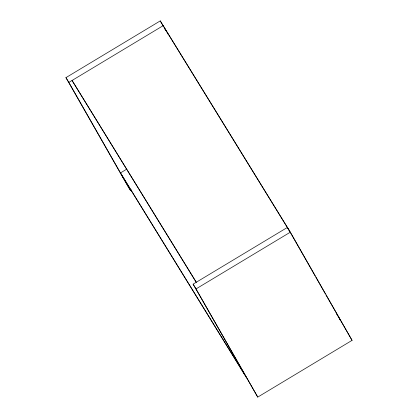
<?xml version="1.0" encoding="UTF-8"?>
<svg xmlns="http://www.w3.org/2000/svg" width="418" height="418" viewBox="0 0 418 418"><rect width="100%" height="100%" fill="white"/><g stroke="black" fill="none" stroke-linecap="round" stroke-linejoin="round"><path stroke-width="0.63" d="M131.691 189.913L130.573 190.582L127.647 185.827L65.934 77.638L160.251 20.9L290.353 232.173L352.066 340.362L257.749 397.1L193.111 284.156L287.427 227.418L315.214 276.131M130.573 190.582L68.86 82.393L163.182 25.655L166.411 31.319M126.633 169.217L120.494 172.911L244.739 374.674M257.749 397.1L196.037 288.911L290.353 232.173M165.032 28.899L289.277 230.663M336.662 314.043L337.347 315.156M338.031 316.269L339.061 317.936M339.202 318.401L340.571 320.627M352.066 340.362L325.878 294.826M196.308 282.234L72.058 80.47L196.105 282.145M65.934 77.638L68.86 82.393M193.111 284.156L196.037 288.911M122.343 176.156L246.594 377.919M315.862 277.265L325.23 293.692M167.059 32.452L168.026 34.151M160.251 20.9L163.485 26.564M164.452 28.262L165.1 29.396"/></g></svg>
